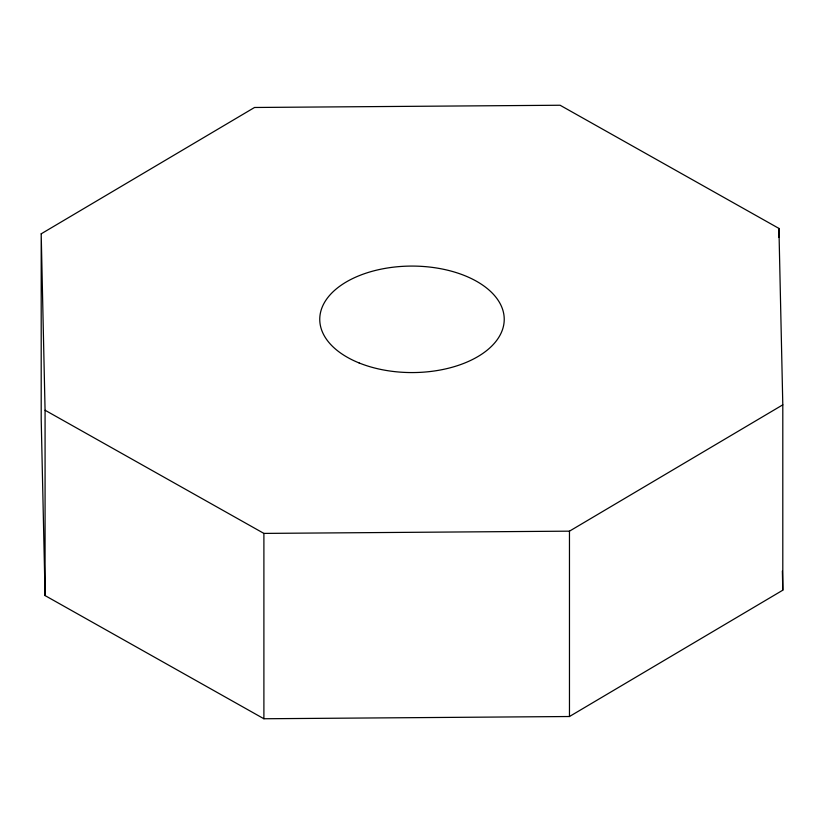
<?xml version="1.0" encoding="UTF-8"?>
<svg xmlns="http://www.w3.org/2000/svg" width="824" height="824" viewBox="0 0 824 824"><rect width="100%" height="100%" fill="white"/><g stroke="black" fill="none" stroke-linecap="round" stroke-linejoin="round"><path stroke-width="1.24" d="M41.2 233.81L254.534 107.48L560.104 105.245L778.927 228.413L782.8 404.831L782.8 590.19L569.466 716.519L263.896 718.755L45.073 595.587L41.2 419.169L41.2 233.81L45.073 410.239L45.073 595.587M45.073 410.239L263.896 533.406L569.466 531.161L782.8 404.831M782.378 571.011L782.8 590.19M778.927 228.413L778.927 237.425M569.466 531.161L569.466 716.519M263.896 533.406L263.896 718.755M359.099 362.941A92.226 53.241 0 0 0 503.876 323.966A92.226 53.241 0 0 0 373.025 271.065A92.226 53.241 0 0 0 359.099 362.941"/></g></svg>
